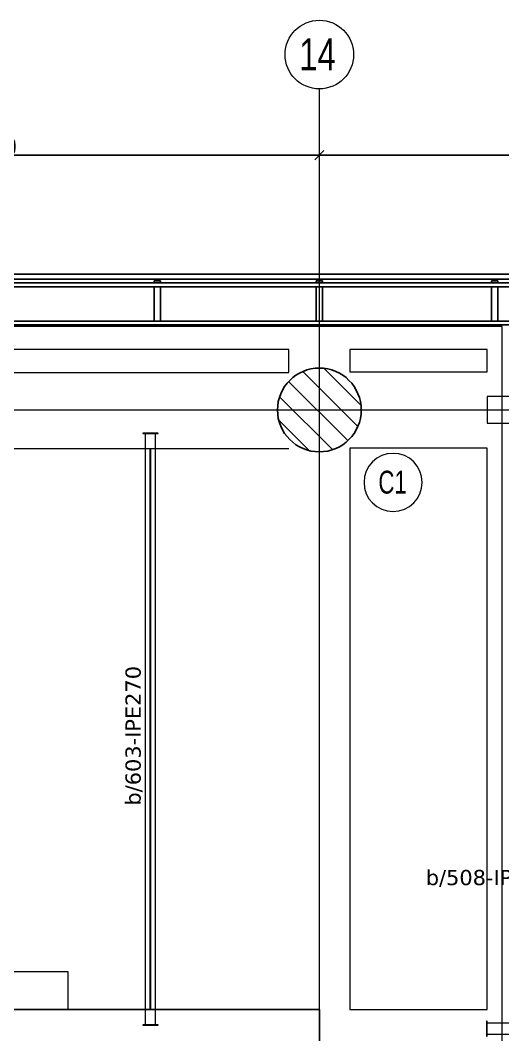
# Model space of a CAD drawing. Header units: millimetres. Extents: x -900 to 76657, y -21218 to 30615.
# Drawn here: x 60299 to 66630, y 17300 to 30615 of the extents above; entities that cross this region are included whole.
import ezdxf

# ---------------------------------------------------------------- set-up
doc = ezdxf.new("R2010")
doc.units = ezdxf.units.MM
doc.header["$LTSCALE"] = 0.9
doc.linetypes.add('Grid Line', pattern=[3.33375, 1.905, -0.47625, 0.47625, -0.47625])
for name, color, linetype, lineweight in [('0-1', 7, 'Continuous', 5), ('A_ALMA', 255, 'Continuous', 5), ('E_COLUMNAS', 1, 'Continuous', 18), ('E_COLUMNAS-3', 1, 'Continuous', 35), ('E_COLUMNAS-4', 1, 'Continuous', 25), ('E_EJES', 8, 'Continuous', 9), ('E_EJES-1', 8, 'Grid Line', 9), ('E_MUROS-1', 2, 'Continuous', 25), ('E_TEXTO', 3, 'Continuous', 9), ('E_VIGAS', 5, 'Continuous', 9), ('E_VIGAS-1', 5, 'Continuous', 25), ('E_VIGAS-2', 1, 'Continuous', 25), ('VIGAS_HCB', 253, 'Continuous', 15)]:
    doc.layers.add(name, color=color, linetype=linetype, lineweight=lineweight)
doc.layers.add('COTAS', color=8, linetype='Continuous')
doc.styles.add('Arial Narrow', font='', dxfattribs={"width": 0.85, "height": 0.3})
doc.styles.add('CNI_COTAS', font='romans.shx', dxfattribs={"width": 0.8})
doc.styles.add('Swis721 LtCn BT', font='swisscl.ttf', dxfattribs={"height": 0.42})
doc.styles.add('VERDANA', font='verdana.ttf')
doc.styles.get('Arial Narrow').set_extended_font_data('Arial Narrow')
doc.dimstyles.new('1.5', dxfattribs={"dimscale": 0, "dimtxt": 200, "dimasz": 120, "dimexe": 4, "dimexo": 4, "dimgap": 15, "dimtad": 1, "dimdec": 0, "dimzin": 4, "dimdsep": 46, "dimtxsty": 'CNI_COTAS', "dimblk": 'OBLIQUE', "dimcen": -0.09, "dimclrd": 256, "dimclrt": 3, "dimadec": 0, "dimazin": 0, "dimtfac": 1, "dimtdec": 0, "dimtmove": 2, "dimatfit": 0, "dimldrblk": 'OBLIQUE', "dimfxl": 0.05, "dimtolj": 1, "dimtzin": 0, "dimarcsym": 0})

# ---------------------------------------------------------------- blocks, each defined once
blk = doc.blocks.new('EST_SFM_VIGA-METALICA-SECCION-C - EST_SFM_VIGA-METALICA-UPN160-1604346-_50_00m_N_E_-NIVEL-13 DOC')
at = {"layer": 'E_VIGAS-1'}
for p, q in [((30.11, 0.018), (-30.277, 0.018)), ((-30.272, -0.047), (30.104, -0.047))]:
    blk.add_line(p, q, dxfattribs=at)
blk = doc.blocks.new('EST_SFM_VIGA-METALICA-SECCION-C - EST_SFM_VIGA-METALICA-UPN100-1526554-_50_00m_N_E_-NIVEL-13 DOC')
at = {"layer": 'E_VIGAS-2'}
for p, q in [((34.942, 0.018), (-34.929, 0.018)), ((-34.929, -0.032), (34.942, -0.032))]:
    blk.add_line(p, q, dxfattribs=at)
blk = doc.blocks.new('EST_SFM_VIGA-METALICA-SECCION-C - EST_SFM_VIGA-METALICA-UPN100-1526616-_50_00m_N_E_-NIVEL-13 DOC')
at = {"layer": 'E_VIGAS-2'}
for p, q in [((34.044, 0.032), (-34.827, 0.032)), ((-34.827, -0.018), (34.044, -0.018))]:
    blk.add_line(p, q, dxfattribs=at)
blk = doc.blocks.new('DCTIB_CNI_EST_MOD-1A-FAC_0001_rvt-1-_50_00m_N_E_-NIVEL-13 DOC')
at = {"layer": 'E_VIGAS-1'}
for p, q in [((-16.828, 167.859), (-16.8, 167.859)), ((-16.828, 167.858), (-16.828, 167.859)), ((-16.746, 167.858), (-16.828, 167.858)), ((-16.828, 167.83), (-16.828, 167.858)), ((-16.828, 167.33), (-16.828, 167.78)), ((-16.79, 167.864), (-16.79, 167.878)), ((-16.79, 167.859), (-16.79, 167.864)), ((-16.785, 167.878), (-16.785, 167.864)), ((-16.785, 167.864), (-16.785, 167.859)), ((-16.774, 167.859), (-16.746, 167.859)), ((-16.746, 167.859), (-16.746, 167.858)), ((-16.746, 167.83), (-16.746, 167.858)), ((-16.746, 167.33), (-16.746, 167.78)), ((-14.703, 167.859), (-14.675, 167.859)), ((-14.703, 167.858), (-14.703, 167.859)), ((-14.703, 167.858), (-14.621, 167.858)), ((-14.621, 167.858), (-14.703, 167.858)), ((-14.703, 167.83), (-14.703, 167.858)), ((-14.703, 167.33), (-14.703, 167.78)), ((-14.665, 167.864), (-14.665, 167.878)), ((-14.665, 167.859), (-14.665, 167.864)), ((-14.66, 167.878), (-14.66, 167.864)), ((-14.66, 167.864), (-14.66, 167.859)), ((-14.649, 167.859), (-14.621, 167.859)), ((-14.621, 167.859), (-14.621, 167.858)), ((-14.621, 167.83), (-14.621, 167.858)), ((-14.621, 167.33), (-14.621, 167.78)), ((-12.403, 167.858), (-12.403, 167.859)), ((-12.403, 167.859), (-12.375, 167.859)), ((-12.403, 167.858), (-12.321, 167.858)), ((-12.321, 167.858), (-12.403, 167.858)), ((-12.403, 167.858), (-12.403, 167.83)), ((-12.403, 167.78), (-12.403, 167.33)), ((-12.364, 167.864), (-12.364, 167.878)), ((-12.364, 167.859), (-12.364, 167.864)), ((-12.359, 167.878), (-12.359, 167.864)), ((-12.359, 167.864), (-12.359, 167.859)), ((-12.349, 167.859), (-12.321, 167.859)), ((-12.321, 167.859), (-12.321, 167.858)), ((-12.321, 167.858), (-12.321, 167.83)), ((-12.321, 167.78), (-12.321, 167.33)), ((-16.828, 167.263), (-16.828, 167.28)), ((-16.746, 167.263), (-16.828, 167.263)), ((-16.746, 167.263), (-16.746, 167.28)), ((-14.703, 167.263), (-14.703, 167.28)), ((-14.621, 167.263), (-14.703, 167.263)), ((-14.621, 167.263), (-14.621, 167.28)), ((-12.403, 167.28), (-12.403, 167.263)), ((-12.321, 167.263), (-12.403, 167.263)), ((-12.321, 167.28), (-12.321, 167.263))]:
    blk.add_line(p, q, dxfattribs=at)
for points, knots in [([(-16.79, 167.864), (-16.79, 167.863), (-16.79, 167.862), (-16.792, 167.86), (-16.793, 167.86), (-16.795, 167.859), (-16.796, 167.859), (-16.797, 167.859), (-16.799, 167.859), (-16.8, 167.859)], [0, 0, 0, 0, 0.285714, 0.428571, 0.571429, 0.678571, 0.732143, 0.785714, 1, 1, 1, 1]), ([(-16.8, 167.859), (-16.799, 167.859), (-16.798, 167.859), (-16.795, 167.859), (-16.793, 167.86), (-16.791, 167.86), (-16.79, 167.862), (-16.79, 167.863), (-16.79, 167.864)], [0, 0, 0, 0, 0.142857, 0.285714, 0.428571, 0.571429, 0.785714, 1, 1, 1, 1]), ([(-16.785, 167.864), (-16.785, 167.863), (-16.784, 167.862), (-16.783, 167.86), (-16.781, 167.86), (-16.78, 167.859), (-16.779, 167.859), (-16.777, 167.859), (-16.775, 167.859), (-16.774, 167.859)], [0, 0, 0, 0, 0.285714, 0.428571, 0.571429, 0.678571, 0.732143, 0.785714, 1, 1, 1, 1]), ([(-16.774, 167.859), (-16.775, 167.859), (-16.776, 167.859), (-16.779, 167.859), (-16.781, 167.86), (-16.783, 167.86), (-16.784, 167.862), (-16.785, 167.863), (-16.785, 167.864)], [0, 0, 0, 0, 0.142857, 0.285714, 0.428571, 0.571429, 0.785714, 1, 1, 1, 1]), ([(-14.665, 167.864), (-14.665, 167.863), (-14.665, 167.862), (-14.667, 167.86), (-14.668, 167.86), (-14.67, 167.859), (-14.671, 167.859), (-14.672, 167.859), (-14.674, 167.859), (-14.675, 167.859)], [0, 0, 0, 0, 0.285714, 0.428571, 0.571429, 0.678571, 0.732143, 0.785714, 1, 1, 1, 1]), ([(-14.675, 167.859), (-14.674, 167.859), (-14.673, 167.859), (-14.67, 167.859), (-14.668, 167.86), (-14.666, 167.86), (-14.665, 167.862), (-14.665, 167.863), (-14.665, 167.864)], [0, 0, 0, 0, 0.142857, 0.285714, 0.428571, 0.571429, 0.785714, 1, 1, 1, 1]), ([(-14.66, 167.864), (-14.66, 167.863), (-14.659, 167.862), (-14.658, 167.86), (-14.656, 167.86), (-14.655, 167.859), (-14.654, 167.859), (-14.652, 167.859), (-14.65, 167.859), (-14.649, 167.859)], [0, 0, 0, 0, 0.285714, 0.428571, 0.571429, 0.678571, 0.732143, 0.785714, 1, 1, 1, 1]), ([(-14.649, 167.859), (-14.65, 167.859), (-14.651, 167.859), (-14.654, 167.859), (-14.656, 167.86), (-14.658, 167.86), (-14.659, 167.862), (-14.66, 167.863), (-14.66, 167.864)], [0, 0, 0, 0, 0.142857, 0.285714, 0.428571, 0.571429, 0.785714, 1, 1, 1, 1]), ([(-12.375, 167.859), (-12.374, 167.859), (-12.373, 167.859), (-12.37, 167.859), (-12.368, 167.86), (-12.366, 167.86), (-12.365, 167.862), (-12.364, 167.863), (-12.364, 167.864)], [0, 0, 0, 0, 0.142857, 0.285714, 0.428571, 0.571429, 0.785714, 1, 1, 1, 1]), ([(-12.364, 167.864), (-12.364, 167.863), (-12.365, 167.862), (-12.366, 167.86), (-12.368, 167.86), (-12.369, 167.859), (-12.37, 167.859), (-12.372, 167.859), (-12.374, 167.859), (-12.375, 167.859)], [0, 0, 0, 0, 0.285714, 0.428571, 0.571429, 0.678571, 0.732143, 0.785714, 1, 1, 1, 1]), ([(-12.349, 167.859), (-12.35, 167.859), (-12.351, 167.859), (-12.354, 167.859), (-12.356, 167.86), (-12.358, 167.86), (-12.359, 167.862), (-12.359, 167.863), (-12.359, 167.864)], [0, 0, 0, 0, 0.142857, 0.285714, 0.428571, 0.571429, 0.785714, 1, 1, 1, 1]), ([(-12.359, 167.864), (-12.359, 167.863), (-12.359, 167.862), (-12.357, 167.86), (-12.356, 167.86), (-12.354, 167.859), (-12.353, 167.859), (-12.352, 167.859), (-12.35, 167.859), (-12.349, 167.859)], [0, 0, 0, 0, 0.285714, 0.428571, 0.571429, 0.678571, 0.732143, 0.785714, 1, 1, 1, 1])]:
    blk.add_open_spline(points, degree=3, knots=knots, dxfattribs=at)
for name, p in [('EST_SFM_VIGA-METALICA-SECCION-C - EST_SFM_VIGA-METALICA-UPN160-1604346-_50_00m_N_E_-NIVEL-13 DOC', (-40.081, 167.925)), ('EST_SFM_VIGA-METALICA-SECCION-C - EST_SFM_VIGA-METALICA-UPN100-1526554-_50_00m_N_E_-NIVEL-13 DOC', (-40.169, 167.812)), ('EST_SFM_VIGA-METALICA-SECCION-C - EST_SFM_VIGA-METALICA-UPN100-1526616-_50_00m_N_E_-NIVEL-13 DOC', (-39.77, 167.298))]:
    blk.add_blockref(name, p, dxfattribs=at)
blk = doc.blocks.new('EST_SCM_COLUMNA-SECCION-CIRCULAR - EST_SCM_COLUMNA-CONCRETO-CIRCULAR_Ø_110cm-V23-_50_00m_N_E_-NIVEL-13 DOC')
at = {"layer": 'E_COLUMNAS'}
h = blk.add_hatch(dxfattribs=at)
h.set_pattern_fill('FP_22', color=256, style=0, pattern_type=2)
h.set_pattern_definition([(135, (14.662, -166.162), (-0.15909903, -0.15909903), [])])
h.paths.add_polyline_path([(-0.041, -0.548), (0.041, -0.548), (0.122, -0.536), (0.201, -0.512), (0.275, -0.476), (0.343, -0.43), (0.403, -0.374), (0.454, -0.31), (0.496, -0.239), (0.526, -0.162), (0.544, -0.082), (0.55, 0), (0.544, 0.082), (0.526, 0.162), (0.496, 0.239), (0.449, 0.317), (0.403, 0.374), (0.343, 0.43), (0.275, 0.476), (0.201, 0.512), (0.122, 0.536), (0.041, 0.548), (-0.041, 0.548), (-0.122, 0.536), (-0.201, 0.512), (-0.275, 0.476), (-0.343, 0.43), (-0.403, 0.374), (-0.454, 0.31), (-0.496, 0.239), (-0.526, 0.162), (-0.544, 0.082), (-0.55, 0), (-0.544, -0.082), (-0.526, -0.162), (-0.496, -0.239), (-0.454, -0.31), (-0.403, -0.374), (-0.343, -0.43), (-0.275, -0.476), (-0.201, -0.512), (-0.122, -0.536)])
at = {"layer": 'E_COLUMNAS-4'}
for start, end in [(0, 180), (180, 0)]:
    blk.add_arc((0, 0), 0.55, start, end, dxfattribs=at)
blk = doc.blocks.new('Grid - CNI_NOMBRE EJES-372759-_50_00m_N_E_-NIVEL-13 DOC')
at = {"layer": 'E_EJES'}
blk.add_circle((0, 0), 0.003, dxfattribs=at)
blk = doc.blocks.new('CNI_TAG COLUMNAS CONCRETO MARCA - CNI_COLUMNA CONCRETO-582370-_50_00m_N_E_-NIVEL-13 DOC')
at = {"layer": 'E_TEXTO'}
for start, end in [(360, 180), (180, 360)]:
    blk.add_arc((0.000261, -0.000148), 0.002545, start, end, dxfattribs=at)
blk = doc.blocks.new('_Oblique')
at = {"color": 0, "linetype": 'ByBlock', "lineweight": -2}
blk.add_line((-0.5, -0.5), (0.5, 0.5), dxfattribs=at)
blk = doc.blocks.new('*D441')
at = {"layer": 'COTAS', "lineweight": -2, "transparency": 16777216}
blk.add_line((55724, 28844), (64224, 28844), dxfattribs=at)
at = {"layer": 'Defpoints', "color": 0, "transparency": 16777216}
for p in [(55724, 28844), (64224, 28844), (64224, 28844)]:
    blk.add_point(p, dxfattribs=at)
at = {"layer": 'COTAS', "lineweight": -2, "transparency": 16777216, "xscale": 120, "yscale": 120, "zscale": 120, "rotation": 180}
blk.add_blockref('_Oblique', (55724, 28844), dxfattribs=at)
at = {"layer": 'COTAS', "lineweight": -2, "transparency": 16777216, "xscale": 120, "yscale": 120, "zscale": 120}
blk.add_blockref('_Oblique', (64224, 28844), dxfattribs=at)
at = {"layer": 'COTAS', "color": 3, "transparency": 16777216, "insert": (59974, 28959), "char_height": 200, "attachment_point": 5, "style": 'CNI_COTAS'}
blk.add_mtext('\\A1;8500', dxfattribs=at)
blk = doc.blocks.new('*D442')
at = {"layer": 'COTAS', "lineweight": -2, "transparency": 16777216}
blk.add_line((64224, 28844), (72724, 28844), dxfattribs=at)
at = {"layer": 'Defpoints', "color": 0, "transparency": 16777216}
for p in [(64224, 28844), (72724, 28844), (72724, 28844)]:
    blk.add_point(p, dxfattribs=at)
at = {"layer": 'COTAS', "lineweight": -2, "transparency": 16777216, "xscale": 120, "yscale": 120, "zscale": 120, "rotation": 180}
blk.add_blockref('_Oblique', (64224, 28844), dxfattribs=at)
at = {"layer": 'COTAS', "lineweight": -2, "transparency": 16777216, "xscale": 120, "yscale": 120, "zscale": 120}
blk.add_blockref('_Oblique', (72724, 28844), dxfattribs=at)
at = {"layer": 'COTAS', "color": 3, "transparency": 16777216, "insert": (68474, 28959), "char_height": 200, "attachment_point": 5, "style": 'CNI_COTAS'}
blk.add_mtext('\\A1;8500', dxfattribs=at)

msp = doc.modelspace()

# ---------------------------------------------------------------- linework, layer by layer
at = {"layer": 'A_ALMA'}
for p, q in [((62003.9, 17640.2), (62003.9, 24980)), ((62010.5, 17640.2), (62010.5, 24980))]:
    msp.add_line(p, q, dxfattribs=at)
at = {"layer": 'E_EJES-1'}
for p, q in [((64223.8, -4505.6), (64223.8, 29714.8)), ((0, 25500), (75757.4, 25500))]:
    msp.add_line(p, q, dxfattribs=at)
at = {"layer": 'E_MUROS-1'}
msp.add_lwpolyline([(64223.9, 17630.2), (64223.9, 17130.2), (60524, 17130.2), (60524, 8370.2), (64223.9, 8370.2), (64223.9, 7870.2), (55723.9, 7870.2), (55723.9, 8370.2), (60124, 8370.2), (60124, 17130.2), (55723.9, 17130.2), (55723.9, 17630.2)], close=True, dxfattribs=at)
at = {"layer": 'E_VIGAS', "color": 30, "true_color": 0xf26722}
for points in [[(10824.8, 26595.9), (10824.8, -1095.9), (66625, -1095.8), (66625, 26595.9)], [(56079.1, 25990), (63825, 25990), (63825, 26295.9), (56070.3, 26295.9)], [(64625, 26000), (66425, 26000), (66425, 26295.9), (64625, 26295.9)], [(64625, 25000), (64625, 17632.5), (66425, 17632.5), (66425, 25000)]]:
    msp.add_lwpolyline(points, close=True, dxfattribs=at)
msp.add_lwpolyline([(63825, 24990), (56107.6, 24990), (56303.4, 18130.1), (60924.8, 18130.1), (60924.8, 17632.5)], dxfattribs=at)
at = {"layer": 'VIGAS_HCB'}
for points in [[(66425, 25325), (72489.8, 25325), (72489.8, 25675), (66425, 25675)], [(61939.7, 17430.2), (62074.7, 17430.2), (62074.7, 25190), (61939.7, 25190)], [(66425, 17455.2), (72799.8, 17455.2), (72799.8, 17305.2), (66425, 17305.2)]]:
    msp.add_lwpolyline(points, close=True, dxfattribs=at)
at = {"layer": 'VIGAS_HCB', "color": 8}
for points in [[(62107.2, 25196), (61907.2, 25196), (61907.2, 25190), (62107.2, 25190)], [(66419, 17480.2), (66419, 17280.2), (66425, 17280.2), (66425, 17480.2)], [(62107.2, 17430.2), (61907.2, 17430.2), (61907.2, 17424.2), (62107.2, 17424.2)]]:
    msp.add_lwpolyline(points, close=True, dxfattribs=at)

# ---------------------------------------------------------------- block references
at = {"layer": '0-1', "xscale": 999.9999999999866, "yscale": 999.9999999999866, "zscale": 999.9999999999866}
msp.add_blockref('DCTIB_CNI_EST_MOD-1A-FAC_0001_rvt-1-_50_00m_N_E_-NIVEL-13 DOC', (78885.9, -140662.4), dxfattribs=at)
at = {"layer": 'E_COLUMNAS-3', "xscale": 999.9999999999866, "yscale": 999.9999999999866, "zscale": 999.9999999999866}
msp.add_blockref('EST_SCM_COLUMNA-SECCION-CIRCULAR - EST_SCM_COLUMNA-CONCRETO-CIRCULAR_Ø_110cm-V23-_50_00m_N_E_-NIVEL-13 DOC', (64223.8, 25500), dxfattribs=at)
at = {"layer": 'E_EJES', "xscale": 149999.9999999978, "yscale": 149999.9999999978, "zscale": 149999.9999999978}
msp.add_blockref('Grid - CNI_NOMBRE EJES-372759-_50_00m_N_E_-NIVEL-13 DOC', (64223.8, 30164.8), dxfattribs=at)
at = {"layer": 'E_TEXTO', "xscale": 149999.9999999978, "yscale": 149999.9999999978, "zscale": 149999.9999999978}
msp.add_blockref('CNI_TAG COLUMNAS CONCRETO MARCA - CNI_COLUMNA CONCRETO-582370-_50_00m_N_E_-NIVEL-13 DOC', (65152.4, 24571.4), dxfattribs=at)

# ---------------------------------------------------------------- texts
at = {"layer": 'E_EJES', "insert": (63960.4, 30377.4), "char_height": 420, "width": 625.316, "attachment_point": 1, "style": 'Swis721 LtCn BT'}
msp.add_mtext('14', dxfattribs=at)
at = {"layer": 'E_TEXTO', "attachment_point": 1}
for s, insert, char_height, width, style in [('C1', (64998.2, 24702.6), 300, 459.968, 'Arial Narrow'), ('b/508-IPE270', (65620.1, 19463.5), 200, 1206.139, 'VERDANA')]:
    msp.add_mtext(s, dxfattribs=dict(at, insert=insert, char_height=char_height, width=width, style=style))
at = {"layer": 'E_TEXTO', "insert": (61678.7, 20307.4), "char_height": 200, "width": 1206.139, "attachment_point": 1, "rotation": 90, "style": 'VERDANA'}
msp.add_mtext('b/603-IPE270', dxfattribs=at)

# ---------------------------------------------------------------- dimensions: what is measured, and where the dimension line sits
at = {"layer": 'COTAS'}
for base, p1, p2, picture, middle in [((64223.8, 28844.4), (55723.8, 28844.4), (64223.8, 28844.4), '*D441', (59973.8, 28959.4)), ((72723.8, 28844.4), (64223.8, 28844.4), (72723.8, 28844.4), '*D442', (68473.8, 28959.4))]:
    dim = msp.add_linear_dim(base=base, p1=p1, p2=p2, dimstyle='1.5', override={"dimscale": 1}, dxfattribs=at)
    dim.commit()
    dim.dimension.update_dxf_attribs({"geometry": picture, "text_midpoint": middle})

doc.saveas('drawing.dxf')
